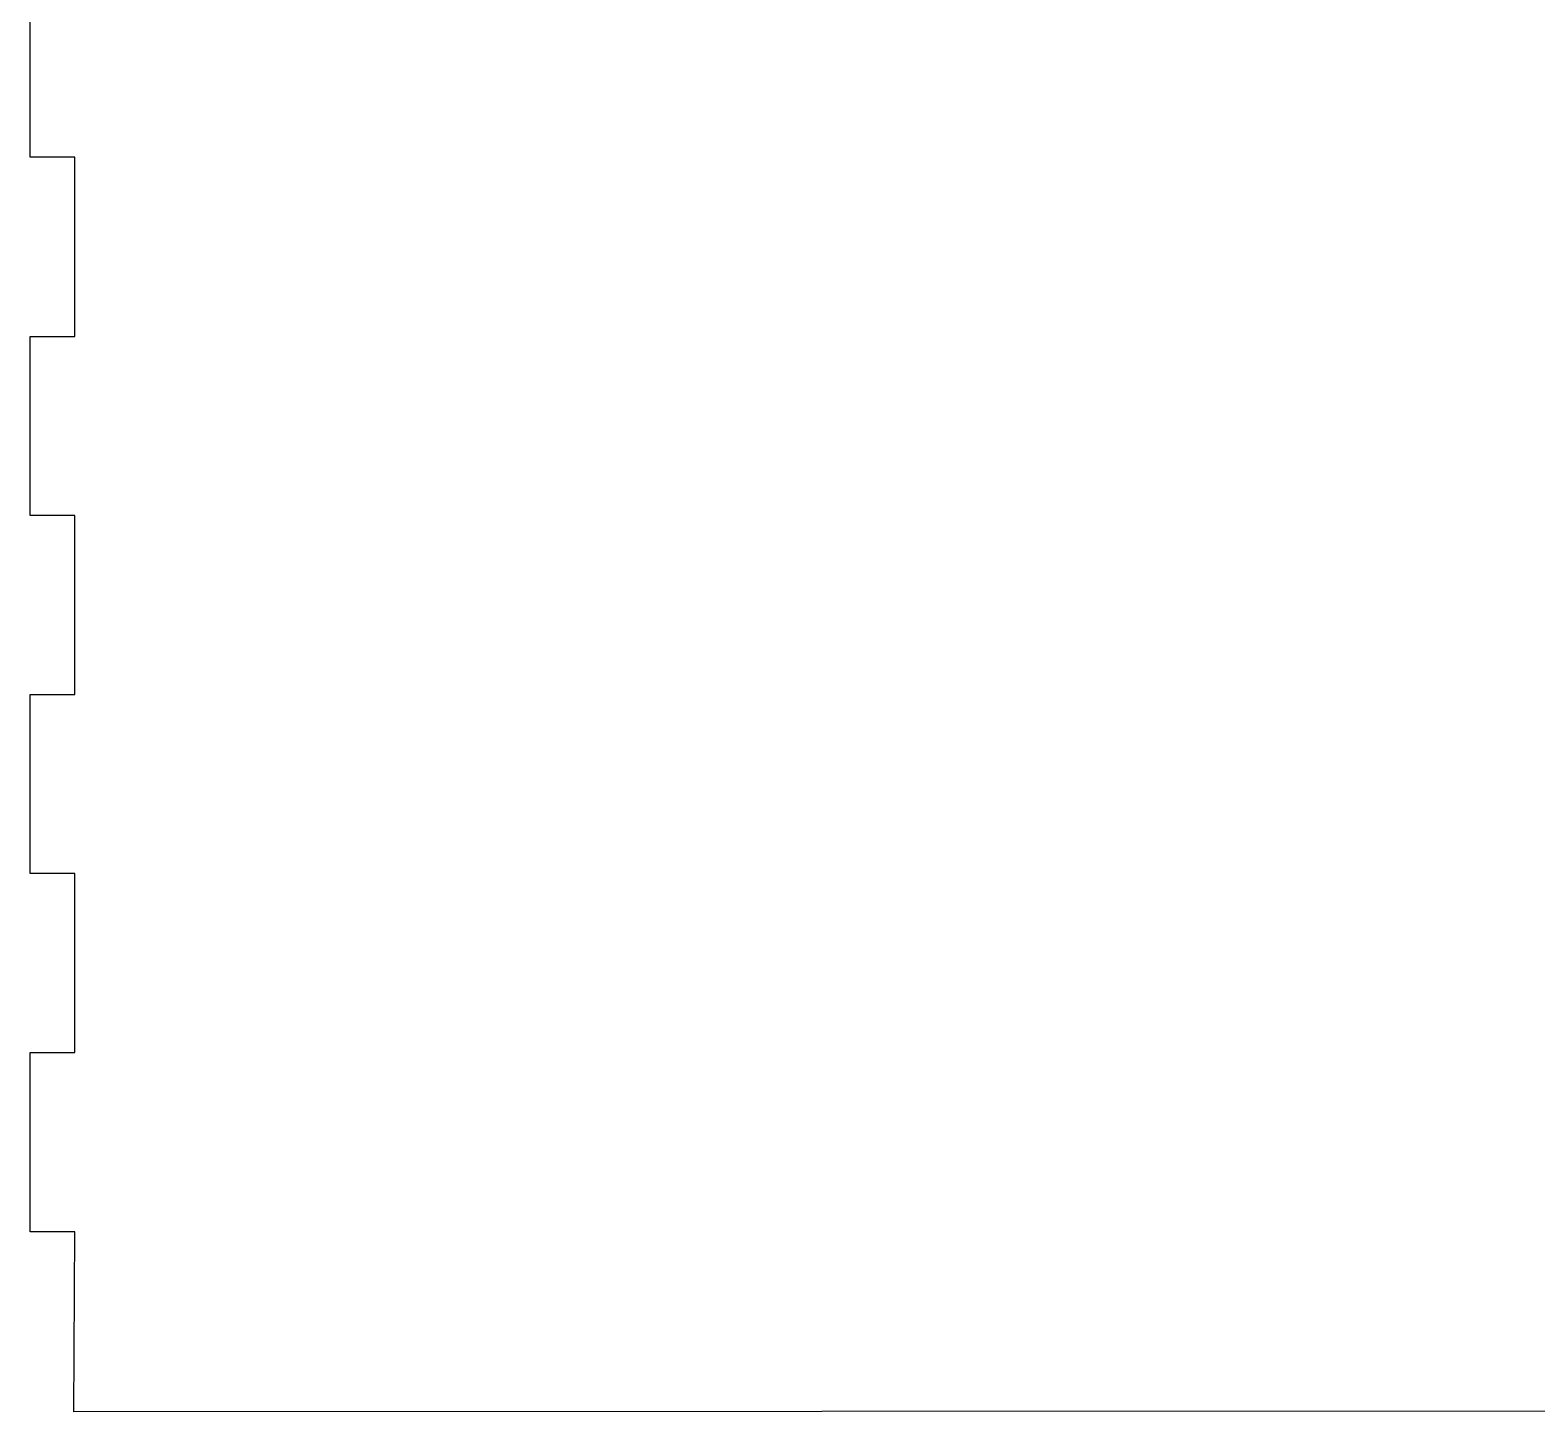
# Model space of a CAD drawing. Extents: x 594 to 1131, y 303 to 853.
# Drawn here: x 597.8 to 766.1, y 491.2 to 645.5 of the extents above; entities that cross this region are included whole.
import ezdxf

# ---------------------------------------------------------------- set-up
doc = ezdxf.new("R2010")
doc.units = 0
doc.layers.get('0').update_dxf_attribs({"linetype": 'CONTINUOUS'})

msp = doc.modelspace()

# ---------------------------------------------------------------- linework, layer by layer
at = {"color": 7}
for p, q in [((597.786628, 631.338127), (597.786628, 651.340204)), ((602.795958, 631.338127), (597.786628, 631.338127)), ((602.795958, 611.336024), (602.795958, 631.338127)), ((597.786628, 591.333947), (597.786628, 611.336024)), ((597.786628, 611.336024), (602.795958, 611.336024)), ((602.795958, 591.333947), (597.786628, 591.333947)), ((602.795958, 571.33187), (602.795958, 591.333947)), ((597.786628, 551.329794), (597.786628, 571.33187)), ((597.786628, 571.33187), (602.795958, 571.33187)), ((602.795958, 551.329794), (597.786628, 551.329794)), ((602.795958, 531.327717), (602.795958, 551.329794)), ((597.786628, 511.32564), (597.786628, 531.327717)), ((597.786628, 531.327717), (602.795958, 531.327717)), ((602.786628, 511.32564), (597.786628, 511.32564)), ((602.654336, 491.198628), (602.786628, 511.32564)), ((892.808501, 491.323564), (602.654336, 491.198628))]:
    msp.add_line(p, q, dxfattribs=at)

doc.saveas('drawing.dxf')
